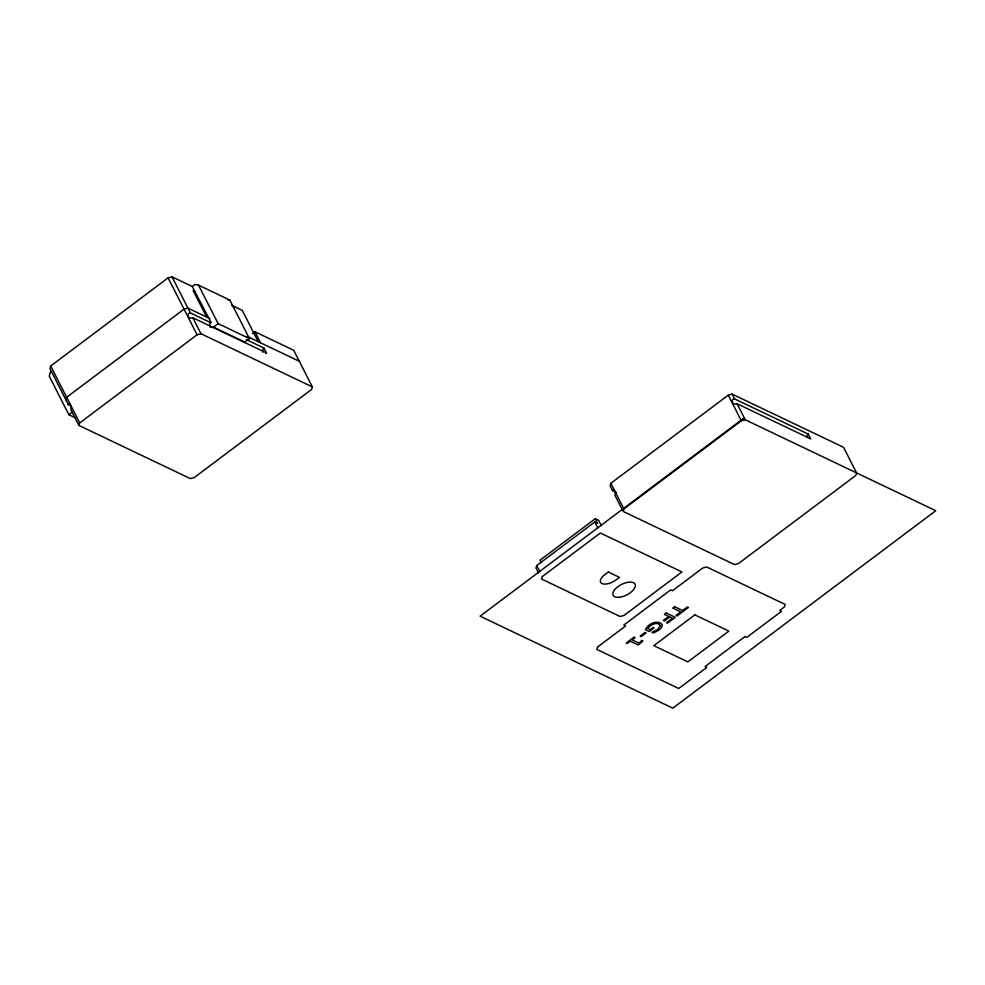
<?xml version="1.0" encoding="UTF-8"?>
<svg xmlns="http://www.w3.org/2000/svg" width="985" height="985" viewBox="0 0 985 985"><rect width="100%" height="100%" fill="white"/><g stroke="black" fill="none" stroke-linecap="round" stroke-linejoin="round"><path stroke-width="1.48" d="M50.37 372.035L49.25 376.196L68.876 414.71L75.685 417.96M209.879 326.503A3.078 2.536 -64.5 0 1 210.999 322.341L192.247 286.5L172.006 276.834L168.09 277.856L50.703 366.001L49.927 368.513L68.322 404.613L71.055 405.918M65.872 399.799L66.648 397.287L184.035 309.142L187.938 308.133L209.94 318.623M78.935 425.434L79.711 422.934L197.086 334.765L201.002 333.767L312.38 386.92L311.605 389.432L194.217 477.59L190.314 478.599L78.935 425.434L70.772 409.428C71.72 407.852 70.255 401.498 68.322 404.613M541.159 562.57L539.977 560.243L595.26 518.726L597.636 523.38L594.731 522.001L536.751 565.538L535.975 568.049L538.463 572.938M737.075 403.752L810.692 438.891L808.242 434.077L734.613 398.937C729.257 399.898 733.086 405.771 737.075 403.752L745.226 419.77L741.311 420.755L623.936 508.937L623.16 511.437L734.527 564.602L738.442 563.58L855.83 475.435L856.605 472.923L843.542 447.288L732.163 394.123L728.26 395.145L610.872 483.29L610.097 485.802L612.547 490.616L616.635 492.562M612.547 490.616C614.48 487.501 615.945 493.842 614.997 495.43L622.483 510.107M192.247 286.5L194.944 284.48L198.514 285.133L229.837 300.08L249.464 338.594L244.773 342.103A3.078 2.536 -64.5 0 1 244.132 342.485M68.876 414.71L72.385 412.062M212.797 327.525A3.078 2.536 -64.5 0 0 213.45 327.155L218.128 323.634L249.464 338.594M252.505 333.619L254.955 331.785L293.715 350.291L312.38 386.92M210.852 322.698L190.4 312.947C185.032 313.895 188.861 319.768 192.851 317.761L266.467 352.889A3.078 2.536 -64.5 0 1 265.827 353.27M227.461 299.649L229.837 300.08M231.586 305.276L242.261 310.373L258.205 341.66M194.698 291.314L193.134 290.575L206.628 317.047M247.063 336.353L299.317 361.286M246.299 339.616L264.017 348.087L266.467 352.889M213.45 327.155L244.773 342.103M595.26 518.726L598.634 520.339L601.392 525.756M732.163 394.123L734.613 398.937M728.26 395.145L741.311 420.755M610.872 483.29L623.936 508.937M594.731 522.001L597.846 528.108M536.751 565.538L539.866 571.645M254.955 331.785L260.557 342.78M198.514 285.133L218.128 323.634M172.006 276.834L190.4 312.947M192.851 317.761L201.002 333.767M168.09 277.856L197.086 334.765M50.703 366.001L79.711 422.934M806.887 437.562A3.078 2.536 -64.5 0 1 808.242 434.077M210.802 327.476A3.078 2.536 -64.5 0 1 210.273 327.069M262.897 352.248A3.078 2.536 -64.5 0 1 264.017 348.087M660.479 625.598L657.66 629.489L651.959 632.345L653.264 632.961C674.257 624.182 652.501 615.76 645.421 629.661L649.3 631.508L654.089 627.913L653.08 627.433L650.1 629.674L647.687 628.516C650.285 625.007 657.241 620.87 660.479 625.598M542.353 576.533L541.578 579.045L620.058 616.499L623.961 615.49L681.952 571.94L600.333 532.996L542.353 576.533M597.673 646.923L596.898 649.435L678.739 688.49L706.861 667.387L705.063 666.525L745.017 636.519L746.815 637.369L781.499 611.34L779.689 610.478L784.38 606.957L785.156 604.445L706.676 566.991L702.761 568L672.484 590.754L670.674 589.892L623.813 625.081L625.623 625.943L597.673 646.923M641.826 640.496L639.019 643.131L632.136 639.856L635.116 637.615L634.094 637.123L626.325 642.959L627.346 643.451L630.326 641.21L638.317 645.027L642.934 641.026L641.826 640.496M743.035 418.723L480.089 616.179L672.804 708.166L935.75 510.698L743.035 418.723M608.299 572.039L604.778 574.674A10.909 5.208 -27 0 0 602.02 583.576A10.909 5.208 -27 0 0 615.896 579.98L619.417 577.345L608.299 572.039M666.229 613.002L664.407 614.369L668.716 616.425L663.373 620.439L664.395 620.932L669.738 616.918L672.398 618.186L666.476 622.631L667.498 623.123L675.254 617.299L666.229 613.002M674.614 606.711L672.78 608.077L680.77 611.894L675.993 615.49L677.015 615.982L688.429 607.413L687.395 606.92L682.605 610.515L674.614 606.711M645.064 632.456L640.188 636.113L641.186 636.581L646.049 632.924L645.064 632.456M694.831 614.874L653.843 645.655L687.862 661.895L728.851 631.114L694.831 614.874M619.109 597.316A12.3 5.861 -27 0 0 635.35 585.127A12.3 5.861 -27 0 0 617.829 586.728A12.3 5.861 -27 0 0 619.109 597.316"/></g></svg>
